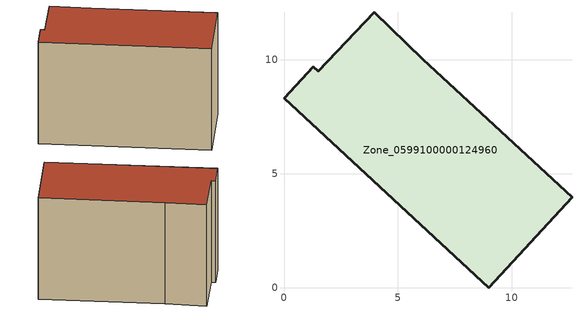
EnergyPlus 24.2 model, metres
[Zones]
Zone_0599100000124960
 floor ground (C_G): 1.51,9.5 3.96,12.08 6.09,10.02 12.63,3.96 8.98,0 0,8.31 1.29,9.7 z0
 wall outside (C_F): 3.96,12.08 1.51,9.5 1.29,9.7 0,8.31 8.98,0 12.63,3.96 6.09,10.02 3.96,12.08 z0:8.06
 roof outside (C_R): 8.98,0 12.63,3.96 6.09,10.02 3.96,12.08 1.51,9.5 1.29,9.7 0,8.31 z8.06
[BUILDING]
Pand.0599100000124960: North Axis=0; Terrain=City; Loads Convergence Tolerance Value=0.04; Temperature Convergence Tolerance Value=0.4; Solar Distribution=FullExterior; Maximum Number of Warmup Days=25; Minimum Number of Warmup Days=1
[Site:Location]
Rotterdam.The.Hague.AP_ZH_NLD Design_Conditions: Latitude=51.96; Longitude=4.45; Time Zone=1; Elevation=-4.5
[SITE:GROUNDTEMPERATURE:BUILDINGSURFACE]
18, 18, 18, 18, 18, 18, 18, 18, 18, 18, 18, 18
[MATERIAL] Thermal Absorptance=0.9; Solar Absorptance=0.7; Visible Absorptance=0.7
Name | Roughness | Thickness | Conductivity | Density | Specific Heat
G.TI.1975-1991 | MediumSmooth | 0.15 | 0.288461 | 540 | 1210
F.TI.1975-1991 | Rough | 0.3 | 0.230769 | 1920 | 840
R.TI.1975-1991 | MediumRough | 0.2 | 0.153846 | 1500 | 1000
[CONSTRUCTION]
C_G: G.TI.1975-1991
C_F: F.TI.1975-1991
C_R: R.TI.1975-1991
[ZONE]
Zone_0599100000124960: Type=1; Multiplier=1; Ceiling Height=Autocalculate; Volume=Autocalculate; Floor Area=autocalculate; Part of Total Floor Area=Yes
[ZONEINFILTRATION:DESIGNFLOWRATE]
Infil_Zone_0599100000124960: Zone or ZoneList or Space or SpaceList=Zone_0599100000124960; Schedule=AlwaysOn; Design Flow Rate Calculation Method=Flow/Area; Flow Rate per Floor Area=0.003; Constant Term Coefficient=1; Temperature Term Coefficient=0; Velocity Term Coefficient=0; Velocity Squared Term Coefficient=0
[HVACTEMPLATE:ZONE:IDEALLOADSAIRSYSTEM]
Zone_0599100000124960: Maximum Heating Supply Air Temperature=50; Minimum Cooling Supply Air Temperature=13; Maximum Heating Supply Air Humidity Ratio=0.0156; Minimum Cooling Supply Air Humidity Ratio=0.0077; Heating Limit=NoLimit; Cooling Limit=NoLimit; Dehumidification Control Type=ConstantSensibleHeatRatio; Cooling Sensible Heat Ratio=0.7; Dehumidification Setpoint=60; Humidification Control Type=None; Humidification Setpoint=30; Outdoor Air Method=None; Outdoor Air Flow Rate per Person=0.00944; Outdoor Air Flow Rate per Zone Floor Area=0; Outdoor Air Flow Rate per Zone=0; Demand Controlled Ventilation Type=None; Outdoor Air Economizer Type=NoEconomizer; Heat Recovery Type=None; Sensible Heat Recovery Effectiveness=0.7; Latent Heat Recovery Effectiveness=0.65
[ZONECONTROL:THERMOSTAT]
ThermostatControl_Zone_0599100000124960: Zone or ZoneList=Zone_0599100000124960; Control Type Schedule=DualSetpointControlType; Control 1=Thermostat_Zone_0599100000124960; Temperature Difference Between Cutout And Setpoint=0
[THERMOSTATSETPOINT:DUALSETPOINT]
Thermostat_Zone_0599100000124960: Heating Setpoint Temperature Schedule=HeatingSetpoint_Zone_0599100000124960; Cooling Setpoint Temperature Schedule=CoolingSetpoint_Zone_0599100000124960
[SCHEDULE:COMPACT]
HeatingSetpoint_Zone_0599100000124960: Through: 12/31, For: AllDays, Until: 24:00, 21
CoolingSetpoint_Zone_0599100000124960: Through: 12/31, For: AllDays, Until: 24:00, 24
DualSetpointControlType: Through: 12/31, For: AllDays, Until: 24:00, 4
AlwaysOn: Through: 12/31, For: AllDays, Until: 24:00, 1
